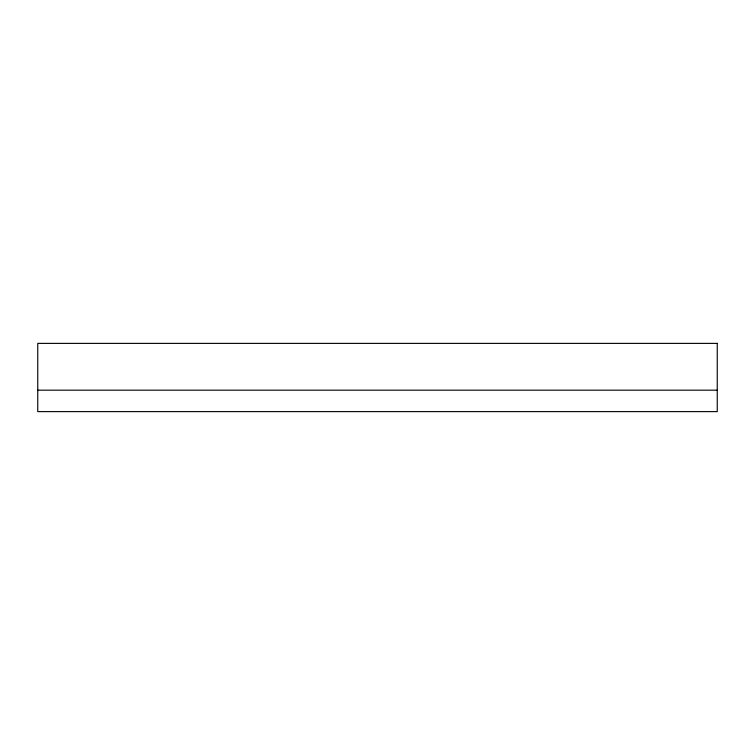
<?xml version="1.0" encoding="UTF-8"?>
<svg xmlns="http://www.w3.org/2000/svg" width="755" height="755" viewBox="0 0 755 755"><rect width="100%" height="100%" fill="white"/><g stroke="black" fill="none" stroke-linecap="round" stroke-linejoin="round"><path stroke-width="1.13" d="M37.75 390.175L717.25 390.175M717.25 343.383L37.75 343.383L37.75 411.617L717.25 411.617L717.25 343.383"/></g></svg>
